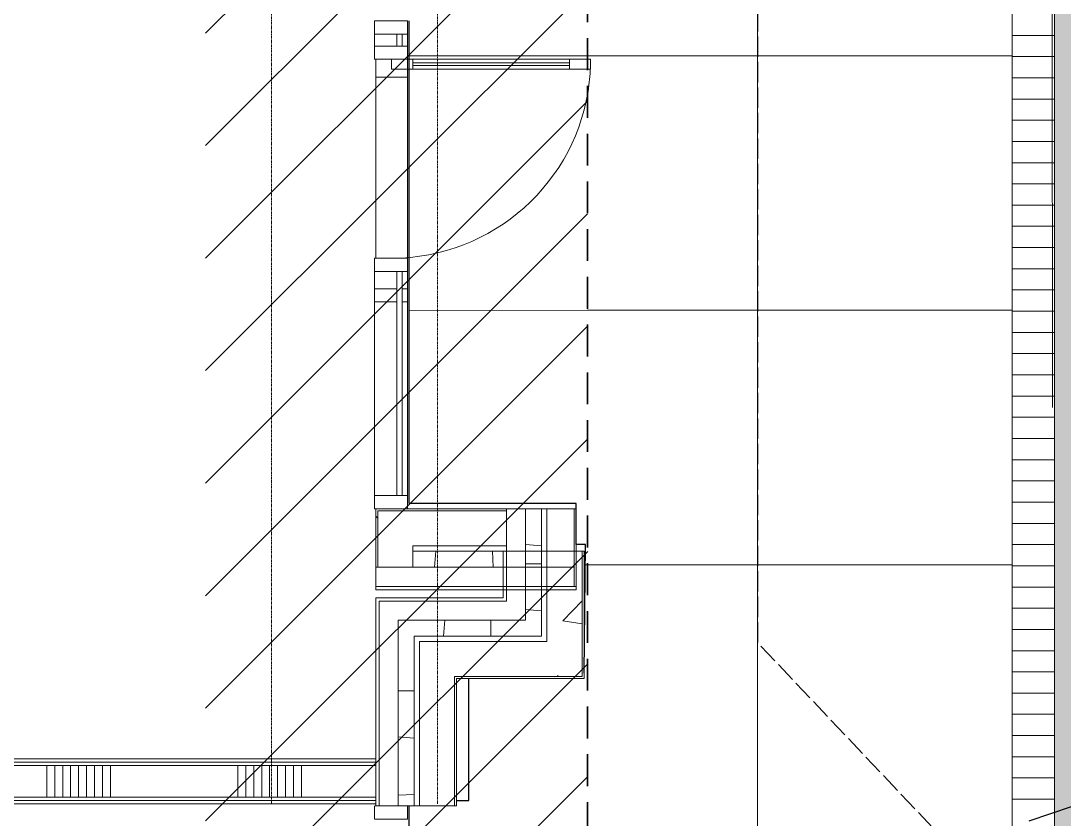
# Model space of a CAD drawing. Header units: inches. Extents: x 3268 to 7018, y 976 to 6708.
# Drawn here: x 5946 to 6142.6, y 3352.6 to 3503.1 of the extents above; entities that cross this region are included whole.
import ezdxf

# ---------------------------------------------------------------- set-up
doc = ezdxf.new("R2010")
doc.units = ezdxf.units.IN
doc.header["$MEASUREMENT"] = 0
for name, pattern in [('Grid Line 1_2_', [0.8749999999999999, 0.4999999999999999, -0.125, 0.125, -0.125]), ('IMPORT-DASHED _2_', [8.999999999999996, 5.999999999999998, -2.999999999999999]), ('IMPORT-EASEMENT2', [4.799999999999999, 3.839999999999999, -0.9599999999999999])]:
    doc.linetypes.add(name, pattern=pattern)
for name, color, linetype, lineweight in [('0-landscaping', 1, 'Continuous', 25), ('A-DOOR', 31, 'Continuous', 9), ('A-FLOR', 192, 'Continuous', 9), ('A-GLAZ-CURT', 52, 'Continuous', 9), ('A-GLAZ-CWMG', 51, 'Continuous', 9), ('A-WALL', 113, 'Continuous', 9), ('A-WALL-PATT', 111, 'Continuous', 15), ('C-ANNO-5FT-PED-ZONE', 130, 'Continuous', 25), ('C-BLDG', 3, 'Continuous', 25), ('C-ESMT-STBK', 4, 'IMPORT-DASHED _2_', 35), ('I-WALL', 2, 'Continuous', 9), ('L-DROPOFF STUDIES', 2, 'Continuous', 15), ('L-PVMT-BRCK-HATC', 252, 'Continuous', 15), ('L-PVMT-CONC-HATC', 252, 'Continuous', 15), ('S-GRID', 1, 'Continuous', 9), ('site_dwg', 8, 'Continuous', 9)]:
    doc.layers.add(name, color=color, linetype=linetype, lineweight=lineweight)
pattern_1 = [(0, (0, 0), (122.88, 30.72), [5.069, -87.09100000000001, 5.069, -87.09100000000001, -491.52]), (0, (0, 0), (122.88, 30.72), [-184.32, 5.069, -179.251, 5.069, -87.09100000000001, -215.04]), (0, (0, 0), (122.88, 30.72), [-460.8, 5.069, -56.371, 5.069, -148.531]), (120, (46.08, 15.36), (-88.04430040425792, 91.05720161703184), [5.068999999999999, -87.091, 5.068999999999999, -87.091, -491.5199999999999]), (120, (46.08, 15.36), (-88.04430040425792, 91.05720161703184), [-184.32, 5.068999999999999, -179.2509999999999, 5.068999999999999, -87.091, -215.04]), (120, (46.08, 15.36), (-88.04430040425792, 91.05720161703184), [-460.8, 5.068999999999999, -56.371, 5.068999999999999, -148.531]), (240, (61.44, 76.8), (-34.83569959574201, -121.7772016170318), [5.069, -87.09100000000001, 5.069, -87.09100000000001, -491.52]), (240, (61.44, 76.8), (-34.83569959574201, -121.7772016170318), [-184.32, 5.069, -179.251, 5.069, -87.09100000000001, -215.04]), (240, (61.44, 76.8), (-34.83569959574201, -121.7772016170318), [-460.8, 5.069, -56.371, 5.069, -148.531])]

# ---------------------------------------------------------------- blocks, each defined once
blk = doc.blocks.new('System Panel - GLA-01 - Insulated Glass - Clear-10005195-Overall Retail Plan Opt 2')
at = {"layer": 'A-GLAZ-CURT'}
for p, q in [((1.124999999997271, 1.999999999999545), (-1.124999999997271, 1.999999999999545)), ((-1.124999999997271, 1.999999999999545), (-1.124999999997271, 1.000000000000455)), ((1.124999999997271, 1.000000000000455), (1.124999999997271, 1.999999999999545)), ((-1.124999999997271, 1.000000000000455), (1.124999999997271, 1.000000000000455))]:
    blk.add_line(p, q, dxfattribs=at)
blk = doc.blocks.new('Rectangular Mullion - 2_5_ x 6_ rectangular-7819528-Overall Retail Plan Opt 2')
at = {"layer": 'A-GLAZ-CWMG'}
for p, q in [((-2.49999999999909, 3.250000000000454), (0, 3.250000000000454)), ((-2.49999999999909, -3), (-2.49999999999909, 3.250000000000454)), ((0, 3.250000000000454), (0, -3)), ((0, -3), (-2.49999999999909, -3))]:
    blk.add_line(p, q, dxfattribs=at)
blk = doc.blocks.new('Rectangular Mullion - 2_5_ x 6_ rectangular-7822267-Overall Retail Plan Opt 2')
at = {"layer": 'A-GLAZ-CWMG'}
for p, q in [((0, 3.250000000000454), (-2.49999999999909, 3.250000000000454)), ((-2.49999999999909, 3.250000000000454), (-2.49999999999909, -3)), ((0, -3), (0, 3.250000000000454)), ((-2.49999999999909, -3), (0, -3))]:
    blk.add_line(p, q, dxfattribs=at)
blk = doc.blocks.new('Curtain Wall-Ext Sgl Door-Framed - SEE ELEV-10005251-Overall Retail Plan Opt 2')
at = {"layer": 'A-DOOR'}
for p, q in [((16.8634850704903, 2.1316282072803e-14), (18.74999999999972, 2.1316282072803e-14)), ((16.8634850704903, -36.93655851470636), (16.8634850704903, 2.1316282072803e-14)), ((18.74999999999972, 2.1316282072803e-14), (18.74999999999972, -36.93646335285496)), ((18.74999999999972, -3.999999999999977), (16.8634850704903, -3.999999999999977)), ((17.55674253524514, -3.999999999999977), (17.55674253524514, -33.4999999999992)), ((18.05674253524514, -3.999999999999977), (18.05674253524514, -33.4999999999992)), ((16.8634850704903, -33.4999999999992), (18.74999999999972, -33.4999999999992)), ((16.8634850704903, -37.4999999999992), (16.8634850704903, -36.93655851470636)), ((18.74999999999972, -36.93646335285496), (18.74999999999972, -37.4999999999992)), ((18.74999999999972, -37.4999999999992), (16.8634850704903, -37.4999999999992))]:
    blk.add_line(p, q, dxfattribs=at)
for radius, start, end in [(37.49999999999935, 180.0000000000001, 263.387122889986), (37.49999999999932, 263.387122889986, 269.9999999999997)]:
    blk.add_arc((18.74999999999966, 1.199040866595169e-13), radius, start, end, dxfattribs=at)
blk = doc.blocks.new('Rectangular Mullion - 2_5_ x 6_ rectangular-9996980-Overall Retail Plan Opt 2')
at = {"layer": 'A-GLAZ-CWMG'}
for p, q in [((-1.250000000000909, 3.250000000000454), (1.250000000000909, 3.250000000000454)), ((-1.250000000000909, -3), (-1.250000000000909, 3.250000000000454)), ((1.250000000000909, 3.250000000000454), (1.250000000000909, -3)), ((1.250000000000909, -3), (-1.250000000000909, -3))]:
    blk.add_line(p, q, dxfattribs=at)
blk = doc.blocks.new('System Panel - GLA-01 - Insulated Glass - Clear-10005041-Overall Retail Plan Opt 2')
at = {"layer": 'A-GLAZ-CURT'}
for p, q in [((21.12500000000363, 2.000000000000909), (-21.12500000000363, 2.000000000000909)), ((-21.12500000000363, 2.000000000000909), (-21.12500000000363, 1.000000000000455)), ((21.12500000000363, 1.000000000000455), (21.12500000000363, 2.000000000000909)), ((-21.12500000000363, 1.000000000000455), (21.12500000000363, 1.000000000000455))]:
    blk.add_line(p, q, dxfattribs=at)
blk = doc.blocks.new('Rectangular Mullion - 2_5_ x 6_ rectangular-10005039-Overall Retail Plan Opt 2')
at = {"layer": 'A-GLAZ-CWMG'}
for p, q in [((-1.250000000000909, 3.250000000000454), (1.250000000000909, 3.250000000000454)), ((-1.250000000000909, -3), (-1.250000000000909, 3.250000000000454)), ((1.250000000000909, 3.250000000000454), (1.250000000000909, -3)), ((1.250000000000909, -3), (-1.250000000000909, -3))]:
    blk.add_line(p, q, dxfattribs=at)
blk = doc.blocks.new('Rectangular Mullion - 2_5_ x 6_ rectangular-10585937-Overall Retail Plan Opt 2')
at = {"layer": 'A-GLAZ-CWMG'}
for p, q in [((-2.49999999999909, 3), (0, 3)), ((-2.49999999999909, -3.180896894198717), (-2.49999999999909, 3)), ((0, 3), (0, -3.132847974932164)), ((0, -3.250000000000454), (-2.49999999999909, -3.250000000000454))]:
    blk.add_line(p, q, dxfattribs=at)
blk = doc.blocks.new('Rectangular Mullion - 2_5_ x 6_ rectangular-9996975-Overall Retail Plan Opt 2')
at = {"layer": 'A-GLAZ-CWMG'}
for p, q in [((6012.625343047513, 3450.148582565582), (6016.875343047514, 3450.148582565582)), ((6012.625343047511, 3413.648582565581), (6012.625343047513, 3450.148582565582)), ((6017.875343047514, 3450.148582565582), (6018.875343047513, 3450.148582565582)), ((6018.875343047511, 3413.648582565581), (6018.875343047513, 3450.148582565582))]:
    blk.add_line(p, q, dxfattribs=at)
blk = doc.blocks.new('Rectangular Mullion - 2_5_ x 6_ rectangular-4863204-Overall Retail Plan Opt 2')
at = {"layer": 'A-GLAZ-CWMG'}
for p, q in [((-2.5, -1.000000000001357), (-2.5, 3.25)), ((-2.5, 3.25), (0, 3.25)), ((0, 3.25), (0, -1.000000000000717)), ((-2.5, -3), (-2.5, -2.000000000001639)), ((0, -3), (-2.5, -3)), ((0, -2.000000000001639), (0, -3))]:
    blk.add_line(p, q, dxfattribs=at)
blk = doc.blocks.new('Rectangular Mullion - 2_5_ x 6_ rectangular-10005194-Overall Retail Plan Opt 2')
at = {"layer": 'A-GLAZ-CWMG'}
for p, q in [((6012.625343047515, 3498.398582565587), (6012.625343047515, 3500.648582565582)), ((6018.875343047515, 3498.398582565587), (6018.875343047515, 3500.648582565582))]:
    blk.add_line(p, q, dxfattribs=at)
blk = doc.blocks.new('Rectangular Mullion - 2_5_ x 6_ rectangular-10005040-Overall Retail Plan Opt 2')
at = {"layer": 'A-GLAZ-CWMG'}
for p, q in [((6012.625343047514, 3452.648582565582), (6012.625343047514, 3455.898582565587)), ((6018.875343047514, 3452.648582565582), (6018.875343047514, 3455.898582565587))]:
    blk.add_line(p, q, dxfattribs=at)
blk = doc.blocks.new('site_dwg_dec1-V205-Overall Retail Plan Opt 2')
at = {"layer": '0-landscaping', "color": 213, "flags": 128}
blk.add_lwpolyline([(1.822939583015795, 122.5024952453998), (9.809728627375987, 119.1371744186829)], dxfattribs=at)
blk = doc.blocks.new('site_dwg_b2-12649368-Overall Retail Plan Opt 2')
at = {"layer": 'L-PVMT-BRCK-HATC', "color": 53}
blk.add_line((0, 0), (0, 7.990953347180038), dxfattribs=at)
blk = doc.blocks.new('site_dwg-12440225-Overall Retail Plan Opt 2')
at = {"layer": 'C-ESMT-STBK'}
h = blk.add_hatch(dxfattribs=at)
h.set_pattern_fill('FP_236', color=43, style=0, pattern_type=2)
h.set_pattern_definition([(41.19300000000002, (24349227.445, 9821790.73), (-9.878962955707756, 11.2874306606842), [])])
h.paths.add_polyline_path([(24340754.41764874, 9814238.256800799), (24341007.28369483, 9818038.207201697), (24340597.61508091, 9818336.289935663), (24339080.54507963, 9818175.041572), (24339041.04656363, 9818170.586227996), (24338991.68861391, 9818164.27902802), (24338951.70183868, 9818158.637384389), (24338912.96937073, 9818152.689061128), (24338874.36010189, 9818146.280125272), (24338835.87236292, 9818139.411975248), (24338797.50579851, 9818132.085986648), (24338766.50818425, 9818125.853604812), (24338766.89231019, 9818124.002092425), (24338807.18576453, 9818132.259389622), (24338846.06993594, 9818139.731584428), (24338885.04424, 9818146.727429258), (24338924.10287013, 9818153.245822722), (24338956.51865115, 9818158.316607647), (24338953.32382087, 9818110.342748318), (24338969.07279708, 9818112.710400388), (24339007.86497075, 9818118.055290567), (24339046.71994471, 9818122.92269113), (24339092.45343486, 9818128.037917001), (24340292.99008468, 9818255.650188034), (24340584.31472673, 9818286.605874758), (24340934.68922023, 9818031.666679043), (24340687.3560084, 9814314.861073798), (24339595.34670922, 9814726.863514047), (24339587.50957331, 9814715.68687136), (24338715.45843181, 9815327.180653278), (24338691.60180446, 9815293.158049863), (24339013.48739237, 9815068.288049085), (24339549.36884944, 9814692.907733086), (24340725.61240819, 9814249.124683892)])
h.paths.add_polyline_path([(24338722.46981283, 9815337.179779818), (24338763.80719084, 9815396.132170605), (24338658.92817304, 9815468.79891386), (24338617.74228099, 9815409.741564125), (24338722.19139668, 9815337.372683933)])
at = {"layer": 'L-PVMT-BRCK-HATC'}
h = blk.add_hatch(dxfattribs=at)
h.set_pattern_fill('FP_246', color=53, style=0, pattern_type=2)
h.set_pattern_definition([(41.19300000000002, (24339643.438, 9814490.821), (0.375403592299723, 5.641549445222338), [11.995, -3.998]), (131.193, (24339646.447, 9814493.454), (0.3754035922997256, 5.641549445222338), [11.995, -3.998])])
h.paths.add_polyline_path([(24340944.14260868, 9815161.56902191), (24340946.20790308, 9815192.747086309), (24341054.75702199, 9815287.751801526), (24341063.87239928, 9815424.199854838), (24341015.92996943, 9815427.389928112), (24341020.73005893, 9815499.242452446), (24341068.6233038, 9815496.042956479), (24341085.92457959, 9815756.343615633), (24341038.03025398, 9815759.526984198), (24341042.83057567, 9815831.382984137), (24341090.71518529, 9815828.196758201), (24341094.25579284, 9815881.407237886), (24340999.25292033, 9815989.95425186), (24341037.33064584, 9816562.210287204), (24341145.95890891, 9816657.28427078), (24341149.83738892, 9816715.34122569), (24341101.91933975, 9816718.542378701), (24341106.71858403, 9816790.382251019), (24341154.61183225, 9816787.182754835), (24341172.38615708, 9817054.592693102), (24341124.49183767, 9817057.776154408), (24341129.29215316, 9817129.632061608), (24341177.18540137, 9817126.432565417), (24341191.29366988, 9817337.949903736), (24341143.30704276, 9817341.15563808), (24341148.15635795, 9817412.992162973), (24341196.04622471, 9817409.792895138), (24341198.60298609, 9817448.452610748), (24341103.52900252, 9817557.080873795), (24341063.62171076, 9817559.73488301), (24340904.2315685, 9815164.235268736)])
at = {"layer": 'C-ANNO-5FT-PED-ZONE', "color": 213, "linetype": 'IMPORT-EASEMENT2', "flags": 128}
blk.add_lwpolyline([(24341173.43156312, 9817974.569704888), (24341064.86211379, 9817879.53891328), (24341058.60739409, 9817785.539047208), (24341020.66169335, 9817759.050960105), (24341002.73584636, 9817494.243455587), (24341098.03372912, 9817385.653583419), (24341049.7296923, 9816657.855822798), (24340942.84306337, 9816588.119622858), (24340903.15724013, 9815991.696087312), (24340997.75345884, 9815877.316419568), (24340956.93820208, 9815281.87627089), (24340851.85462972, 9815190.060175546), (24340840.21389879, 9815028.451841284), (24340816.31959692, 9814987.856953233), (24340807.91752753, 9814861.58536387), (24340828.33680849, 9814837.590900285), (24340814.20948071, 9814639.141274119), (24340820.32276781, 9814572.244142456), (24340784.23728234, 9814041.25000657), (24340346.67693986, 9814070.985885575), (24339654.20889217, 9814556.549067944), (24339621.08674325, 9814593.99079329), (24339537.64412129, 9814651.844636435), (24339442.83972673, 9814690.826514924), (24339354.14331621, 9814753.02102556), (24339330.46229357, 9814798.298159737), (24339230.23757831, 9814867.973883716), (24339182.6163684, 9814867.152440649), (24339131.69313189, 9814915.47795062), (24338893.2467398, 9815077.690702066), (24338651.59712844, 9815247.640438044), (24338560.99241732, 9815303.182211477)], dxfattribs=at)
at = {"layer": 'C-BLDG', "color": 213}
blk.add_line((24340830.33621494, 9815885.728237819), (24340835.63104463, 9815965.3022744), dxfattribs=at)
at = {"layer": 'C-BLDG', "color": 213, "flags": 128}
for points in [[(24340870.21772777, 9815988.051256035), (24340872.07720276, 9816012.231151663), (24340870.331064, 9816012.34733915), (24340870.84560858, 9816020.08023925), (24340839.41511143, 9816022.171613984), (24340845.4571863, 9816112.975721598)], [(24340844.62156805, 9815965.701344278), (24340846.92228947, 9815965.548255047), (24340848.44960927, 9815988.501779344)]]:
    blk.add_lwpolyline(points, dxfattribs=at)
at = {"layer": 'C-ESMT-STBK', "color": 43}
blk.add_line((24341007.27473861, 9818038.206394771), (24340754.40937513, 9814238.266251713), dxfattribs=at)
at = {"layer": 'L-DROPOFF STUDIES', "color": 53}
blk.add_line((24340996.30766403, 9816559.022109756), (24340961.55866513, 9816032.160539962), dxfattribs=at)
at = {"layer": 'L-PVMT-BRCK-HATC', "color": 53, "flags": 128}
blk.add_lwpolyline([(24341063.62171076, 9817559.73488301), (24340904.2315685, 9815164.235268736)], dxfattribs=at)
at = {"layer": 'L-PVMT-CONC-HATC', "color": 53}
for p, q in [((24340878.58475016, 9816104.180811185), (24340845.02058217, 9816106.414159715)), ((24340958.39471912, 9816098.870282497), (24340878.58475016, 9816104.180811185)), ((24340875.39765975, 9816056.286735822), (24340841.83372542, 9816058.520068806)), ((24340955.2078623, 9816050.976191591), (24340875.39765975, 9816056.286735822)), ((24340872.21056934, 9816008.39266046), (24340871.78419802, 9816008.421031065)), ((24340952.02100549, 9816003.082100688), (24340872.21056934, 9816008.39266046))]:
    blk.add_line(p, q, dxfattribs=at)
at = {"layer": 'L-PVMT-CONC-HATC', "color": 53, "flags": 128}
for points in [[(24340810.97856645, 9813883.407517424), (24341079.49527819, 9817918.8457369), (24341096.7375669, 9818177.973708384)], [(24340761.14013512, 9813857.37360203), (24340780.70351875, 9814151.384449093), (24340979.00650612, 9817131.606608108)]]:
    blk.add_lwpolyline(points, dxfattribs=at)
at = {"rotation": 86.19368400659664}
for p in [(24340966.63246523, 9816102.162343483), (24340966.36692966, 9816098.171166856), (24340966.10139409, 9816094.17999023), (24340965.83585852, 9816090.188813604), (24340965.57032295, 9816086.197636979), (24340965.30478738, 9816082.206460351), (24340965.03925181, 9816078.215283725), (24340964.77371624, 9816074.2241071), (24340964.50818067, 9816070.232930474), (24340964.2426451, 9816066.241753848), (24340963.97710953, 9816062.25057722), (24340963.71157396, 9816058.259400595), (24340963.44603839, 9816054.26822397), (24340963.18050282, 9816050.277047342), (24340962.91496725, 9816046.285870718), (24340962.64943168, 9816042.29469409), (24340962.38389611, 9816038.303517465), (24340962.11836054, 9816034.312340839), (24340961.85282497, 9816030.321164211), (24340961.5872894, 9816026.329987587), (24340961.32175383, 9816022.33881096), (24340961.05621826, 9816018.347634334), (24340960.79068269, 9816014.356457708), (24340960.52514712, 9816010.36528108), (24340960.25961155, 9816006.374104455), (24340959.99407598, 9816002.38292783), (24340959.72854041, 9815998.391751204), (24340959.46300484, 9815994.400574576), (24340959.19746927, 9815990.40939795), (24340958.9319337, 9815986.418221325), (24340958.66639813, 9815982.427044699), (24340958.40086256, 9815978.435868073), (24340958.13532699, 9815974.444691446), (24340957.86979142, 9815970.45351482), (24340957.60425585, 9815966.462338194), (24340957.33872028, 9815962.471161567), (24340957.07318471, 9815958.479984943)]:
    blk.add_blockref('site_dwg_b2-12649368-Overall Retail Plan Opt 2', p, dxfattribs=at)
at = {"xscale": 1.5, "yscale": 1.5, "zscale": 1.5, "rotation": 37.81158375857705}
blk.add_blockref('site_dwg_dec1-V205-Overall Retail Plan Opt 2', (24341062.48020207, 9815807.870652786), dxfattribs=at)

msp = doc.modelspace()

# ---------------------------------------------------------------- hatches: boundary and pattern name
at = {"layer": 'A-WALL-PATT', "lineweight": 9}
h = msp.add_hatch(dxfattribs=at)
h.set_pattern_fill('FP_14', color=256, style=0, pattern_type=2)
h.set_pattern_definition([(135, (0, 0), (-32.04961485728027, -32.04961485728027), [])])
h.paths.add_polyline_path([(6013.250343047521, 3400.148582565583), (6013.25034304752, 3410.773582565584), (6037.500343047525, 3410.773582565587), (6037.500343047525, 3411.148582565584), (6012.875343047521, 3411.148582565584), (6012.875343047521, 3400.148582565583)])
h = msp.add_hatch(dxfattribs=at)
h.set_pattern_fill('FP_135', color=256, angle=265, style=0, pattern_type=2)
h.set_pattern_definition([(175, (6050.625092224825, 3403.523711272824), (-8.366951303775187, -95.63469101680758), []), (180, (6050.625743825117, 3413.123183371612), (-1.243449787580175e-14, -96), []), (172, (6050.625486386452, 3422.72373882084), (-13.36061769216629, -95.06573459919075), []), (187, (6050.625141792046, 3432.323298075372), (11.69945696689412, -95.28443055756692), []), (176, (6050.62488435338, 3441.923853524601), (-6.696621479436029, -95.76614882494314), []), (185, (6050.625535953672, 3451.523325623389), (8.36695130377519, -95.63469101680757), []), (178, (6050.625278515008, 3461.123881072619), (-3.350351683440087, -95.94151939383319), []), (184, (6050.624933920601, 3470.72344032715), (6.696621479436052, -95.76614882494313), []), (174, (6050.625672676634, 3480.323908620636), (-10.03473247369474, -95.47410195535426), []), (182, (6050.625328082227, 3489.923467875168), (3.350351683440067, -95.9415193938332), [])])
h.paths.add_polyline_path([(6044.089376340588, 3400.148582565586), (6044.125343047524, 3400.148582565586), (6044.089376340588, 3411.148582565584), (6041.125343047526, 3411.148582565584), (6041.125343047526, 3400.148582565586)])
h = msp.add_hatch(dxfattribs=at)
h.set_pattern_fill('FP_136', color=256, angle=-94.9999999999974, style=0, pattern_type=2)
h.set_pattern_definition([(265.0000000000026, (6024.875690084873, 3411.148935823432), (95.63469101680795, -8.366951303770836), []), (270, (6015.275134635644, 3411.148678384768), (96.00000000000001, 4.364508754406415e-12), []), (262.0000000000026, (6005.675575381112, 3411.148333790361), (95.06573459919136, -13.36061769216196), []), (277.0000000000026, (5996.075107087625, 3411.149072546393), (95.2844305575664, 11.69945696689849), []), (266.0000000000026, (5986.475547833094, 3411.148727951987), (95.76614882494346, -6.696621479431677), []), (275.0000000000026, (5976.874992383865, 3411.148470513322), (95.6346910168072, 8.366951303779532), []), (268.0000000000026, (5967.275433129334, 3411.148125918914), (95.94151939383335, -3.350351683435732), []), (274.0000000000026, (5957.674964835848, 3411.148864674948), (95.76614882494283, 6.696621479440385), []), (264.0000000000026, (5948.075405581317, 3411.14852008054), (95.47410195535471, -10.03473247369039), []), (272.0000000000026, (5938.474850132087, 3411.148262641876), (95.94151939383303, 3.350351683444456), [])])
h.paths.add_polyline_path([(6037.500343047525, 3400.148582565586), (6037.500343047525, 3403.148582565585), (6019.87534304752, 3403.148582565583), (6019.875343047522, 3400.148582565586), (6036.875343047525, 3400.148582565586)])
h = msp.add_hatch(dxfattribs=at)
h.set_pattern_fill('FP_134', color=256, angle=265, style=0, pattern_type=2)
h.set_pattern_definition([(175, (6052.125262588721, 3391.148872814109), (-8.366951303775187, -95.63469101680758), []), (180, (6052.124917994314, 3400.748432068639), (-1.243449787580175e-14, -96), []), (172, (6052.12565675035, 3410.348900362126), (-13.36061769216629, -95.06573459919075), []), (187, (6052.125312155941, 3419.948459616658), (11.69945696689412, -95.28443055756692), []), (176, (6052.125054717278, 3429.549015065886), (-6.696621479436029, -95.76614882494314), []), (185, (6052.125706317569, 3439.148487164675), (8.36695130377519, -95.63469101680757), []), (178, (6052.125448878905, 3448.749042613904), (-3.350351683440087, -95.94151939383319), []), (184, (6052.125104284498, 3458.348601868435), (6.696621479436052, -95.76614882494313), []), (174, (6052.125755884789, 3467.948073967224), (-10.03473247369474, -95.47410195535426), []), (182, (6052.125498446124, 3477.548629416453), (3.350351683440067, -95.9415193938332), [])])
h.paths.add_polyline_path([(6044.125343047527, 3387.148582565584), (6044.089376340588, 3403.148582565583), (6041.125343047526, 3403.148582565583), (6041.125343047526, 3387.148582565584), (6044.089376340588, 3387.148582565584)])
h = msp.add_hatch(dxfattribs=at)
h.set_pattern_fill('FP_8', color=256, style=0, pattern_type=2)
h.set_pattern_definition([(49.99999999999999, (0, 0), (110.1714446362807, -9.63891797635685), [11.52, -126.72]), (355, (0, 0), (-21.31237393622492, 115.5371495156537), [9.216000000000001, -101.376]), (100.451, (9.181000000000001, -0.80323), (88.85991867697865, 105.897504039145), [9.79, -107.695]), (46.184, (0, 30.72), (163.9281911283317, -25.42496604507386), [17.28, -190.08]), (96.636, (13.661, 28.601), (143.5628771593347, 149.6257499721681), [14.686, -161.543]), (351.184, (0, 30.72), (143.5647285924248, 149.6237232332607), [13.824, -152.064]), (21, (15.36, 23.04), (91.68507647920484, -61.84256385372748), [11.52, -126.72]), (326, (15.36, 23.04), (37.37329933048201, 111.3835117876708), [9.216000000000001, -101.376]), (71.45100000000001, (23, 17.886), (129.0587647679424, 49.5399005406036), [9.79, -107.695]), (37.50000000000001, (0, 0), (1.867604689172044, 51.13223029288849), [5.069, -95.07799999999999, 5.069, -97.84299999999999, -101.76]), (37.50000000000001, (0, 0), (1.867604689172044, 51.13223029288849), [-203.059, 5.069, -96.691]), (7.499999999999999, (0, 0), (40.40721900969589, 60.58148342441334), [5.069, -53.606, 5.069, -92.774, -38.784]), (7.499999999999999, (0, 0), (40.40721900969589, 60.58148342441334), [-156.518, 5.069, -33.715]), (327.5, (-34.253, 0), (81.99472561414032, -3.464267954682455), [5.069, -33.331, 5.069, -114.739, -158.976]), (327.5, (-34.253, 0), (81.99472561414032, -3.464267954682455), [-158.208, 5.069, -153.907]), (317.5, (-49.613, 0), (89.57702895818312, 15.37635275430508), [5.069, -44.85100000000001, 5.069, -74.49600000000001, -112.896]), (317.5, (-49.613, 0), (89.57702895818312, 15.37635275430508), [-129.485, 5.069, -107.827])])
h.paths.add_polyline_path([(6045.125343047525, 3379.523582565583), (6051.750343047527, 3379.523582565583), (6051.750343047525, 3403.148582565583), (6045.125343047525, 3403.148582565583), (6045.125343047525, 3381.137720883642)])
h = msp.add_hatch(dxfattribs=at)
h.set_pattern_fill('FP_42', color=256, angle=-94.99999999999753, style=0, pattern_type=2)
h.set_pattern_definition([(85.00000000000249, (6024.875639174807, 3379.148167676429), (-95.63469101680793, 8.366951303771062), []), (90, (6034.475198429339, 3379.148512270836), (-96.00000000000001, -4.128253294766182e-12), []), (82.00000000000249, (6044.075753878568, 3379.1487697095), (-95.06573459919133, 13.36061769216217), []), (97.00000000000249, (6053.675225977355, 3379.148118109209), (-95.2844305575664, -11.6994569668983), []), (86.0000000000025, (6063.275781426584, 3379.148375547874), (-95.76614882494343, 6.696621479431878), []), (95.00000000000246, (6072.875340681117, 3379.148720142281), (-95.6346910168072, -8.366951303779329), []), (88.00000000000247, (6082.474899935646, 3379.149064736689), (-95.94151939383335, 3.350351683435972), []), (94.00000000000244, (6092.075368229132, 3379.148325980656), (-95.76614882494285, -6.696621479440156), []), (84.00000000000249, (6101.674927483666, 3379.148670575063), (-95.47410195535468, 10.0347324736906), []), (92.00000000000246, (6111.275482932895, 3379.148928013727), (-95.94151939383305, -3.350351683444224), [])])
h.paths.add_polyline_path([(6036.875343047525, 3387.148582565581), (6041.125343047526, 3387.148582565584), (6041.125343047526, 3390.148582565581), (6017.125343047519, 3390.148582565581), (6017.125343047521, 3387.148582565584), (6033.765876340589, 3387.148582565581)])
h = msp.add_hatch(dxfattribs=at)
h.set_pattern_fill('FP_118', color=256, angle=265, style=0, pattern_type=2)
h.set_pattern_definition([(175, (6028.125146393272, 3367.14829130855), (-8.366951303775187, -95.63469101680758), []), (180, (6028.124888954609, 3376.74884675778), (-1.243449787580175e-14, -96), []), (172, (6028.125540554898, 3386.348318856568), (-13.36061769216629, -95.06573459919075), []), (187, (6028.125283116235, 3395.948874305798), (11.69945696689412, -95.28443055756692), []), (176, (6028.124938521828, 3405.548433560328), (-6.696621479436029, -95.76614882494314), []), (185, (6028.125677277862, 3415.148901853815), (8.36695130377519, -95.63469101680757), []), (178, (6028.125332683455, 3424.748461108346), (-3.350351683440087, -95.94151939383319), []), (184, (6028.125075244791, 3434.349016557575), (6.696621479436052, -95.76614882494313), []), (174, (6028.125726845081, 3443.948488656364), (-10.03473247369474, -95.47410195535426), []), (182, (6028.125469406417, 3453.549044105593), (3.350351683440067, -95.9415193938332), [])])
h.paths.add_polyline_path([(6017.125343047521, 3355.148582565583), (6020.125343047521, 3355.148582565583), (6020.125343047521, 3387.148582565584), (6017.125343047519, 3387.148582565584), (6017.125343047521, 3379.148582565583)])
h = msp.add_hatch(dxfattribs=at)
h.set_pattern_fill('FP_175', color=256, angle=180.0000000000002, style=0, pattern_type=2)
h.set_pattern_definition([(180.0000000000002, (5897.478999999988, 3364.100000000023), (-335.999999999994, -1561.859000000001), [0.50688, -335.4930000000001]), (180.0000000000002, (5897.478999999988, 3363.947000000023), (-335.999999999994, -1561.859000000001), [0.50688, -335.4930000000001]), (180.0000000000002, (5897.439999999987, 3364.062000000023), (-335.999999999994, -1561.859000000001), [0.50688, -335.4930000000001]), (180.0000000000002, (5897.439999999987, 3363.985000000023), (-335.999999999994, -1561.859000000001), [0.50688, -335.4930000000001]), (180.0000000000002, (5897.324999999987, 3364.100000000023), (-335.999999999994, -1561.859000000001), [0.50688, -335.4930000000001]), (180.0000000000002, (5897.324999999987, 3363.947000000023), (-335.999999999994, -1561.859000000001), [0.50688, -335.4930000000001]), (180.0000000000002, (5897.247999999988, 3364.024000000023), (-335.999999999994, -1561.859000000001), [0.50688, -335.4930000000001]), (270, (5925.843999999987, 3364.024000000023), (336.0000000000063, -1561.858999999999), [1561.86, 0]), (270, (5924.343999999987, 3364.024000000023), (336.0000000000063, -1561.858999999999), [1561.86, 0]), (270, (5922.843999999987, 3364.024000000023), (336.0000000000063, -1561.858999999999), [1561.86, 0]), (270, (5921.343999999987, 3364.024000000023), (336.0000000000063, -1561.858999999999), [1561.86, 0]), (270, (5919.843999999987, 3364.024000000023), (336.0000000000063, -1561.858999999999), [1561.86, 0]), (270, (5918.343999999987, 3364.024000000023), (336.0000000000063, -1561.858999999999), [1561.86, 0]), (270, (5916.843999999987, 3364.024000000023), (336.0000000000063, -1561.858999999999), [1561.86, 0]), (270, (5915.343999999987, 3364.024000000023), (336.0000000000063, -1561.858999999999), [1561.86, 0]), (270, (5913.843999999987, 3364.024000000023), (336.0000000000063, -1561.858999999999), [1561.86, 0]), (270, (5912.343999999987, 3364.024000000023), (336.0000000000063, -1561.858999999999), [1561.86, 0]), (270, (5910.843999999987, 3364.024000000023), (336.0000000000063, -1561.858999999999), [1561.86, 0]), (270, (5909.343999999987, 3364.024000000023), (336.0000000000063, -1561.858999999999), [1561.86, 0]), (270, (5907.843999999987, 3364.024000000023), (336.0000000000063, -1561.858999999999), [1561.86, 0]), (270, (5906.343999999987, 3364.024000000023), (336.0000000000063, -1561.858999999999), [1561.86, 0]), (270, (5904.843999999987, 3364.024000000023), (336.0000000000063, -1561.858999999999), [1561.86, 0]), (270, (5903.343999999987, 3364.024000000023), (336.0000000000063, -1561.858999999999), [1561.86, 0]), (270, (5901.843999999987, 3364.024000000023), (336.0000000000063, -1561.858999999999), [1561.86, 0]), (270, (5900.343999999987, 3364.024000000023), (336.0000000000063, -1561.858999999999), [1561.86, 0]), (270, (5898.843999999987, 3364.024000000023), (336.0000000000063, -1561.858999999999), [1561.86, 0]), (270, (5897.478999999988, 3364.100000000023), (336.0000000000063, -1561.858999999999), [0.50688, -1561.354]), (270, (5897.439999999987, 3364.062000000023), (336.0000000000063, -1561.858999999999), [0.50688, -1561.354]), (270, (5897.362999999988, 3364.100000000023), (336.0000000000063, -1561.858999999999), [0.50688, -1561.354]), (270, (5897.343999999987, 3364.024000000023), (336.0000000000063, -1561.858999999999), [1561.86, 0]), (270, (5897.324999999987, 3364.100000000023), (336.0000000000063, -1561.858999999999), [0.50688, -1561.354]), (270, (5897.209999999987, 3364.100000000023), (336.0000000000063, -1561.858999999999), [0.50688, -1561.354]), (270, (5895.843999999987, 3364.024000000023), (336.0000000000063, -1561.858999999999), [1561.86, 0]), (270, (5894.343999999987, 3364.024000000023), (336.0000000000063, -1561.858999999999), [1561.86, 0]), (270, (5892.843999999987, 3364.024000000023), (336.0000000000063, -1561.858999999999), [1561.86, 0]), (270, (5891.343999999987, 3364.024000000023), (336.0000000000063, -1561.858999999999), [1561.86, 0]), (270, (5889.843999999987, 3364.024000000023), (336.0000000000063, -1561.858999999999), [1561.86, 0]), (270, (5888.343999999987, 3364.024000000023), (336.0000000000063, -1561.858999999999), [1561.86, 0]), (270, (5886.843999999987, 3364.024000000023), (336.0000000000063, -1561.858999999999), [1561.86, 0]), (270, (5885.343999999987, 3364.024000000023), (336.0000000000063, -1561.858999999999), [1561.86, 0]), (270, (5883.843999999987, 3364.024000000023), (336.0000000000063, -1561.858999999999), [1561.86, 0]), (270, (5882.343999999987, 3364.024000000023), (336.0000000000063, -1561.858999999999), [1561.86, 0]), (270, (5880.843999999987, 3364.024000000023), (336.0000000000063, -1561.858999999999), [1561.86, 0]), (270, (5879.343999999987, 3364.024000000023), (336.0000000000063, -1561.858999999999), [1561.86, 0]), (270, (5877.843999999987, 3364.024000000023), (336.0000000000063, -1561.858999999999), [1561.86, 0]), (270, (5876.343999999987, 3364.024000000023), (336.0000000000063, -1561.858999999999), [1561.86, 0]), (270, (5874.843999999987, 3364.024000000023), (336.0000000000063, -1561.858999999999), [1561.86, 0]), (270, (5873.343999999987, 3364.024000000023), (336.0000000000063, -1561.858999999999), [1561.86, 0]), (270, (5871.843999999987, 3364.024000000023), (336.0000000000063, -1561.858999999999), [1561.86, 0]), (270, (5870.343999999987, 3364.024000000023), (336.0000000000063, -1561.858999999999), [1561.86, 0]), (270, (5868.843999999987, 3364.024000000023), (336.0000000000063, -1561.858999999999), [1561.86, 0]), (270, (5867.343999999987, 3364.024000000023), (336.0000000000063, -1561.858999999999), [1561.86, 0]), (270, (5865.843999999987, 3364.024000000023), (336.0000000000063, -1561.858999999999), [1561.86, 0]), (270, (5864.343999999987, 3364.024000000023), (336.0000000000063, -1561.858999999999), [1561.86, 0]), (270, (5862.843999999987, 3364.024000000023), (336.0000000000063, -1561.858999999999), [1561.86, 0]), (270, (5861.343999999987, 3364.024000000023), (336.0000000000063, -1561.858999999999), [1561.86, 0]), (270, (5859.843999999987, 3364.024000000023), (336.0000000000063, -1561.858999999999), [1561.86, 0]), (270, (5858.343999999987, 3364.024000000023), (336.0000000000063, -1561.858999999999), [1561.86, 0]), (270, (5856.843999999987, 3364.024000000023), (336.0000000000063, -1561.858999999999), [1561.86, 0]), (270, (5855.343999999987, 3364.024000000023), (336.0000000000063, -1561.858999999999), [1561.86, 0]), (270, (5853.843999999987, 3364.024000000023), (336.0000000000063, -1561.858999999999), [1561.86, 0]), (270, (5829.843999999987, 3364.024000000023), (336.0000000000063, -1561.858999999999), [1561.86, 0]), (270, (5828.343999999987, 3364.024000000023), (336.0000000000063, -1561.858999999999), [1561.86, 0]), (270, (5826.843999999987, 3364.024000000023), (336.0000000000063, -1561.858999999999), [1561.86, 0]), (270, (5825.343999999987, 3364.024000000023), (336.0000000000063, -1561.858999999999), [1561.86, 0]), (270, (5823.843999999987, 3364.024000000023), (336.0000000000063, -1561.858999999999), [1561.86, 0]), (270, (5822.343999999987, 3364.024000000023), (336.0000000000063, -1561.858999999999), [1561.86, 0]), (270, (5820.843999999987, 3364.024000000023), (336.0000000000063, -1561.858999999999), [1561.86, 0]), (270, (5819.343999999987, 3364.024000000023), (336.0000000000063, -1561.858999999999), [1561.86, 0]), (270, (5817.843999999987, 3364.024000000023), (336.0000000000063, -1561.858999999999), [1561.86, 0]), (270, (5793.843999999987, 3364.024000000023), (336.0000000000063, -1561.858999999999), [1561.86, 0]), (270, (5792.343999999987, 3364.024000000023), (336.0000000000063, -1561.858999999999), [1561.86, 0]), (270, (5790.843999999987, 3364.024000000023), (336.0000000000063, -1561.858999999999), [1561.86, 0]), (270, (5789.343999999987, 3364.024000000023), (336.0000000000063, -1561.858999999999), [1561.86, 0]), (270, (5787.843999999987, 3364.024000000023), (336.0000000000063, -1561.858999999999), [1561.86, 0]), (270, (5786.343999999987, 3364.024000000023), (336.0000000000063, -1561.858999999999), [1561.86, 0]), (270, (5784.843999999987, 3364.024000000023), (336.0000000000063, -1561.858999999999), [1561.86, 0]), (270, (5783.343999999987, 3364.024000000023), (336.0000000000063, -1561.858999999999), [1561.86, 0]), (270, (5781.843999999987, 3364.024000000023), (336.0000000000063, -1561.858999999999), [1561.86, 0]), (270, (5757.843999999987, 3364.024000000023), (336.0000000000063, -1561.858999999999), [1561.86, 0]), (270, (5756.343999999987, 3364.024000000023), (336.0000000000063, -1561.858999999999), [1561.86, 0]), (270, (5754.843999999987, 3364.024000000023), (336.0000000000063, -1561.858999999999), [1561.86, 0]), (270, (5753.343999999987, 3364.024000000023), (336.0000000000063, -1561.858999999999), [1561.86, 0]), (270, (5751.843999999987, 3364.024000000023), (336.0000000000063, -1561.858999999999), [1561.86, 0]), (270, (5750.343999999987, 3364.024000000023), (336.0000000000063, -1561.858999999999), [1561.86, 0]), (270, (5748.843999999987, 3364.024000000023), (336.0000000000063, -1561.858999999999), [1561.86, 0]), (270, (5747.343999999987, 3364.024000000023), (336.0000000000063, -1561.858999999999), [1561.86, 0]), (270, (5745.843999999987, 3364.024000000023), (336.0000000000063, -1561.858999999999), [1561.86, 0]), (270, (5744.343999999987, 3364.024000000023), (336.0000000000063, -1561.858999999999), [1561.86, 0]), (270, (5742.843999999987, 3364.024000000023), (336.0000000000063, -1561.858999999999), [1561.86, 0]), (270, (5741.343999999987, 3364.024000000023), (336.0000000000063, -1561.858999999999), [1561.86, 0]), (270, (5739.843999999987, 3364.024000000023), (336.0000000000063, -1561.858999999999), [1561.86, 0]), (270, (5738.343999999987, 3364.024000000023), (336.0000000000063, -1561.858999999999), [1561.86, 0]), (270, (5736.843999999987, 3364.024000000023), (336.0000000000063, -1561.858999999999), [1561.86, 0]), (270, (5735.343999999987, 3364.024000000023), (336.0000000000063, -1561.858999999999), [1561.86, 0]), (270, (5733.843999999987, 3364.024000000023), (336.0000000000063, -1561.858999999999), [1561.86, 0]), (270, (5732.343999999987, 3364.024000000023), (336.0000000000063, -1561.858999999999), [1561.86, 0]), (270, (5730.843999999987, 3364.024000000023), (336.0000000000063, -1561.858999999999), [1561.86, 0]), (270, (5729.343999999987, 3364.024000000023), (336.0000000000063, -1561.858999999999), [1561.86, 0]), (270, (5727.843999999987, 3364.024000000023), (336.0000000000063, -1561.858999999999), [1561.86, 0]), (270, (5726.343999999987, 3364.024000000023), (336.0000000000063, -1561.858999999999), [1561.86, 0]), (270, (5724.843999999987, 3364.024000000023), (336.0000000000063, -1561.858999999999), [1561.86, 0]), (270, (5723.343999999987, 3364.024000000023), (336.0000000000063, -1561.858999999999), [1561.86, 0]), (270, (5721.843999999987, 3364.024000000023), (336.0000000000063, -1561.858999999999), [1561.86, 0]), (270, (5720.343999999987, 3364.024000000023), (336.0000000000063, -1561.858999999999), [1561.86, 0]), (270, (5718.843999999987, 3364.024000000023), (336.0000000000063, -1561.858999999999), [1561.86, 0]), (270, (5717.343999999987, 3364.024000000023), (336.0000000000063, -1561.858999999999), [1561.86, 0]), (270, (5715.843999999987, 3364.024000000023), (336.0000000000063, -1561.858999999999), [1561.86, 0]), (270, (5714.343999999987, 3364.024000000023), (336.0000000000063, -1561.858999999999), [1561.86, 0]), (270, (5712.843999999987, 3364.024000000023), (336.0000000000063, -1561.858999999999), [1561.86, 0]), (270, (5711.343999999987, 3364.024000000023), (336.0000000000063, -1561.858999999999), [1561.86, 0]), (270, (5709.843999999987, 3364.024000000023), (336.0000000000063, -1561.858999999999), [1561.86, 0]), (270, (5708.343999999987, 3364.024000000023), (336.0000000000063, -1561.858999999999), [1561.86, 0]), (270, (5706.843999999987, 3364.024000000023), (336.0000000000063, -1561.858999999999), [1561.86, 0]), (270, (5705.343999999987, 3364.024000000023), (336.0000000000063, -1561.858999999999), [1561.86, 0]), (270, (5703.843999999987, 3364.024000000023), (336.0000000000063, -1561.858999999999), [1561.86, 0]), (270, (5702.343999999987, 3364.024000000023), (336.0000000000063, -1561.858999999999), [1561.86, 0]), (270, (5700.843999999987, 3364.024000000023), (336.0000000000063, -1561.858999999999), [1561.86, 0]), (270, (5699.343999999987, 3364.024000000023), (336.0000000000063, -1561.858999999999), [1561.86, 0]), (270, (5697.843999999987, 3364.024000000023), (336.0000000000063, -1561.858999999999), [1561.86, 0]), (270, (5696.343999999987, 3364.024000000023), (336.0000000000063, -1561.858999999999), [1561.86, 0]), (270, (5694.843999999987, 3364.024000000023), (336.0000000000063, -1561.858999999999), [1561.86, 0]), (270, (5693.343999999987, 3364.024000000023), (336.0000000000063, -1561.858999999999), [1561.86, 0]), (270, (5691.843999999987, 3364.024000000022), (336.0000000000063, -1561.858999999999), [1561.86, 0]), (270, (5690.343999999987, 3364.024000000022), (336.0000000000063, -1561.858999999999), [1561.86, 0]), (270, (5688.843999999987, 3364.024000000022), (336.0000000000063, -1561.858999999999), [1561.86, 0]), (270, (5687.343999999987, 3364.024000000022), (336.0000000000063, -1561.858999999999), [1561.86, 0]), (270, (5685.843999999987, 3364.024000000022), (336.0000000000063, -1561.858999999999), [1561.86, 0]), (270, (5661.843999999987, 3364.024000000022), (336.0000000000063, -1561.858999999999), [1561.86, 0]), (270, (5660.343999999987, 3364.024000000022), (336.0000000000063, -1561.858999999999), [1561.86, 0]), (270, (5658.843999999987, 3364.024000000022), (336.0000000000063, -1561.858999999999), [1561.86, 0]), (270, (5657.343999999987, 3364.024000000022), (336.0000000000063, -1561.858999999999), [1561.86, 0]), (270, (5655.843999999987, 3364.024000000022), (336.0000000000063, -1561.858999999999), [1561.86, 0]), (270, (5654.343999999987, 3364.024000000022), (336.0000000000063, -1561.858999999999), [1561.86, 0]), (270, (5652.843999999987, 3364.024000000022), (336.0000000000063, -1561.858999999999), [1561.86, 0]), (270, (5651.343999999987, 3364.024000000022), (336.0000000000063, -1561.858999999999), [1561.86, 0]), (270, (5649.843999999987, 3364.024000000022), (336.0000000000063, -1561.858999999999), [1561.86, 0]), (270, (5625.843999999987, 3364.024000000022), (336.0000000000063, -1561.858999999999), [1561.86, 0]), (270, (5624.343999999987, 3364.024000000022), (336.0000000000063, -1561.858999999999), [1561.86, 0]), (270, (5622.843999999987, 3364.024000000022), (336.0000000000063, -1561.858999999999), [1561.86, 0]), (270, (5621.343999999987, 3364.024000000022), (336.0000000000063, -1561.858999999999), [1561.86, 0]), (270, (5619.843999999987, 3364.024000000022), (336.0000000000063, -1561.858999999999), [1561.86, 0]), (270, (5618.343999999987, 3364.024000000022), (336.0000000000063, -1561.858999999999), [1561.86, 0]), (270, (5616.843999999987, 3364.024000000022), (336.0000000000063, -1561.858999999999), [1561.86, 0]), (270, (5615.343999999987, 3364.024000000022), (336.0000000000063, -1561.858999999999), [1561.86, 0]), (270, (5613.843999999987, 3364.024000000022), (336.0000000000063, -1561.858999999999), [1561.86, 0]), (270, (5589.843999999987, 3364.024000000022), (336.0000000000063, -1561.858999999999), [1561.86, 0])])
h.paths.add_polyline_path([(6012.875343047521, 3356.773582565586), (6012.875343047521, 3362.773582565584), (5838.812843047545, 3362.773582565584), (5838.812843047545, 3356.773582565586), (6012.773726870112, 3356.773582565586)])
h = msp.add_hatch(dxfattribs=at)
h.set_pattern_fill('FP_1', color=256, style=0, pattern_type=2)
h.set_pattern_definition(pattern_1)
h.paths.add_polyline_path([(6012.761714640295, 3356.148582565585), (6012.875343047521, 3356.148582565585), (6012.773726870112, 3356.773582565586), (5838.812843047545, 3356.773582565586), (5838.812843047545, 3356.148582565585), (5982.148376340589, 3356.148582565585)])
h = msp.add_hatch(dxfattribs=at)
h.set_pattern_fill('FP_1', color=256, style=0, pattern_type=2)
h.set_pattern_definition(pattern_1)
h.paths.add_polyline_path([(6012.749702410478, 3355.523582565583), (6012.875343047521, 3355.523582565583), (6012.761714640295, 3356.148582565585), (5838.812843047545, 3356.148582565585), (5838.812843047545, 3355.523582565585), (5982.148376340589, 3355.523582565583)])

# ---------------------------------------------------------------- linework, layer by layer
at = {"layer": 'A-FLOR', "color": 7}
msp.add_line((6018.875343047515, 3458.398582565588), (6018.875343047515, 3495.898582565586), dxfattribs=at)
at = {"layer": 'A-WALL', "lineweight": 15}
for p, q in [((6050.625343047522, 3411.148582565582), (6012.875343047515, 3411.148582565582)), ((6012.875343047515, 3411.148582565582), (6012.875343047517, 3395.898582565583)), ((6050.625343047522, 3395.898582565586), (6050.625343047522, 3411.148582565582)), ((6052.125343047522, 3403.148582565581), (6036.875343047521, 3403.148582565581)), ((6036.875343047521, 3403.148582565581), (6036.875343047521, 3394.398582565583)), ((6052.125343047522, 3379.148582565581), (6052.125343047522, 3403.148582565581)), ((6012.875343047517, 3395.898582565583), (6050.625343047522, 3395.898582565586)), ((6036.875343047521, 3394.398582565583), (6012.875343047515, 3394.398582565583)), ((6012.875343047515, 3394.398582565583), (6012.875343047515, 3355.148582565581)), ((6028.125343047516, 3355.148582565581), (6028.125343047516, 3379.148582565581)), ((6028.125343047514, 3379.148582565581), (6052.125343047522, 3379.148582565581)), ((6012.875343047515, 3355.148582565581), (6028.125343047516, 3355.148582565581))]:
    msp.add_line(p, q, dxfattribs=at)
at = {"layer": 'A-WALL'}
for p, q in [((6037.500343047522, 3411.148582565582), (6037.500343047522, 3393.773582565581)), ((6041.125343047522, 3411.148582565582), (6041.125343047522, 3390.14858256558)), ((6044.125343047521, 3411.148582565582), (6044.125343047522, 3387.148582565582)), ((6045.125343047523, 3411.148582565582), (6045.125343047521, 3386.14858256558)), ((6050.250343047522, 3411.148582565582), (6050.250343047522, 3396.523582565585)), ((6013.250343047515, 3410.773582565582), (6013.250343047517, 3400.148582565581)), ((6037.500343047522, 3410.773582565585), (6013.250343047515, 3410.773582565582)), ((6019.875343047516, 3404.148582565583), (6019.875343047516, 3400.148582565581)), ((6037.500343047522, 3404.148582565583), (6019.875343047516, 3404.148582565583)), ((6036.875343047521, 3403.148582565581), (6019.875343047516, 3403.148582565581)), ((6051.750343047522, 3403.148582565581), (6051.750343047523, 3379.523582565581)), ((6050.250343047522, 3400.148582565587), (6012.875343047517, 3400.148582565584)), ((6019.875343047517, 3400.148582565584), (6012.875343047515, 3400.148582565581)), ((6050.625343047522, 3396.523582565585), (6012.875343047517, 3396.523582565582)), ((6013.500343047516, 3393.773582565584), (6037.500343047522, 3393.773582565581)), ((6013.500343047516, 3355.148582565581), (6013.500343047516, 3393.773582565584)), ((6017.125343047515, 3390.148582565582), (6041.125343047522, 3390.14858256558)), ((6017.125343047516, 3355.148582565581), (6017.125343047516, 3390.148582565582)), ((6020.125343047516, 3387.148582565582), (6044.125343047522, 3387.148582565582)), ((6020.125343047516, 3355.148582565581), (6020.125343047516, 3387.148582565582)), ((6021.125343047515, 3386.148582565583), (6045.125343047521, 3386.14858256558)), ((6021.125343047515, 3355.148582565581), (6021.125343047515, 3386.148582565583)), ((6051.750343047522, 3379.523582565581), (6027.750343047516, 3379.523582565581)), ((6027.750343047516, 3355.148582565581), (6027.750343047516, 3379.523582565581)), ((6012.875343047515, 3362.773582565582), (5846.062843047541, 3362.773582565582)), ((6012.875343047515, 3363.398582565584), (5846.687843047541, 3363.398582565584)), ((6012.76171464029, 3356.148582565583), (5276.377157184532, 3356.148582565583)), ((6012.773726870106, 3356.773582565585), (5838.812843047541, 3356.773582565585))]:
    msp.add_line(p, q, dxfattribs=at)
at = {"layer": 'I-WALL'}
for p, q in [((6012.875343047515, 3458.398582565588), (6012.875343047515, 3495.898582565587)), ((6018.875343047515, 3492.523582565552), (6012.875343047515, 3492.523582565552))]:
    msp.add_line(p, q, dxfattribs=at)
at = {"layer": 'I-WALL', "lineweight": 15}
for p, q in [((6012.875343047515, 3364.023582565583), (5847.31284304754, 3364.023582565583)), ((5276.377157184532, 3355.523582565584), (6012.749702410473, 3355.523582565581))]:
    msp.add_line(p, q, dxfattribs=at)
at = {"layer": 'S-GRID', "linetype": 'Grid Line 1_2_'}
for p, q in [((5993.250343047522, 3355.523582565584), (5993.25034304753, 6288.946146825835)), ((6024.500343047525, 3355.523582565584), (6024.500343047521, 6288.94614682584))]:
    msp.add_line(p, q, dxfattribs=at)

# ---------------------------------------------------------------- block references
at = {"layer": 'A-DOOR', "rotation": 89.99999999999689}
msp.add_blockref('Curtain Wall-Ext Sgl Door-Framed - SEE ELEV-10005251-Overall Retail Plan Opt 2', (6015.875343047514, 3477.148582565588), dxfattribs=at)
at = {"layer": 'A-GLAZ-CURT', "rotation": 269.9999999999968}
for name, p in [('System Panel - GLA-01 - Insulated Glass - Clear-10005195-Overall Retail Plan Opt 2', (6015.875343047515, 3499.523582565585)), ('System Panel - GLA-01 - Insulated Glass - Clear-10005041-Overall Retail Plan Opt 2', (6015.875343047512, 3434.773582565584))]:
    msp.add_blockref(name, p, dxfattribs=at)
at = {"layer": 'A-GLAZ-CWMG', "rotation": 89.99999999999689}
msp.add_blockref('Rectangular Mullion - 2_5_ x 6_ rectangular-7822267-Overall Retail Plan Opt 2', (6015.875343047515, 3503.148582565582), dxfattribs=at)
at = {"layer": 'A-GLAZ-CWMG'}
for name in ['Rectangular Mullion - 2_5_ x 6_ rectangular-10005194-Overall Retail Plan Opt 2', 'Rectangular Mullion - 2_5_ x 6_ rectangular-10005040-Overall Retail Plan Opt 2', 'Rectangular Mullion - 2_5_ x 6_ rectangular-9996975-Overall Retail Plan Opt 2']:
    msp.add_blockref(name, (0, 0), dxfattribs=at)
at = {"layer": 'A-GLAZ-CWMG', "extrusion": (0, 0, -1)}
for name, p, rotation in [('Rectangular Mullion - 2_5_ x 6_ rectangular-9996980-Overall Retail Plan Opt 2', (-6015.875343047515, 3497.148582565587), 270.0000000000031), ('Rectangular Mullion - 2_5_ x 6_ rectangular-10005039-Overall Retail Plan Opt 2', (-6015.875343047514, 3457.148582565587), 270.0000000000031), ('Rectangular Mullion - 2_5_ x 6_ rectangular-4863204-Overall Retail Plan Opt 2', (-6015.875343047513, 3450.148582565582), 270.0000000000031), ('Rectangular Mullion - 2_5_ x 6_ rectangular-7819528-Overall Retail Plan Opt 2', (-6015.875343047511, 3411.148582565581), 270.0000000000031), ('Rectangular Mullion - 2_5_ x 6_ rectangular-10585937-Overall Retail Plan Opt 2', (-6015.875343047515, 3355.148582565582), 90)]:
    msp.add_blockref(name, p, dxfattribs=dict(at, rotation=rotation))
at = {"layer": 'site_dwg', "color": 53, "lineweight": 15, "rotation": 3.810000000000009}
msp.add_blockref('site_dwg-12440225-Overall Retail Plan Opt 2', (-23628768.691637, -11408316.78144797), dxfattribs=at)

doc.saveas('drawing.dxf')
